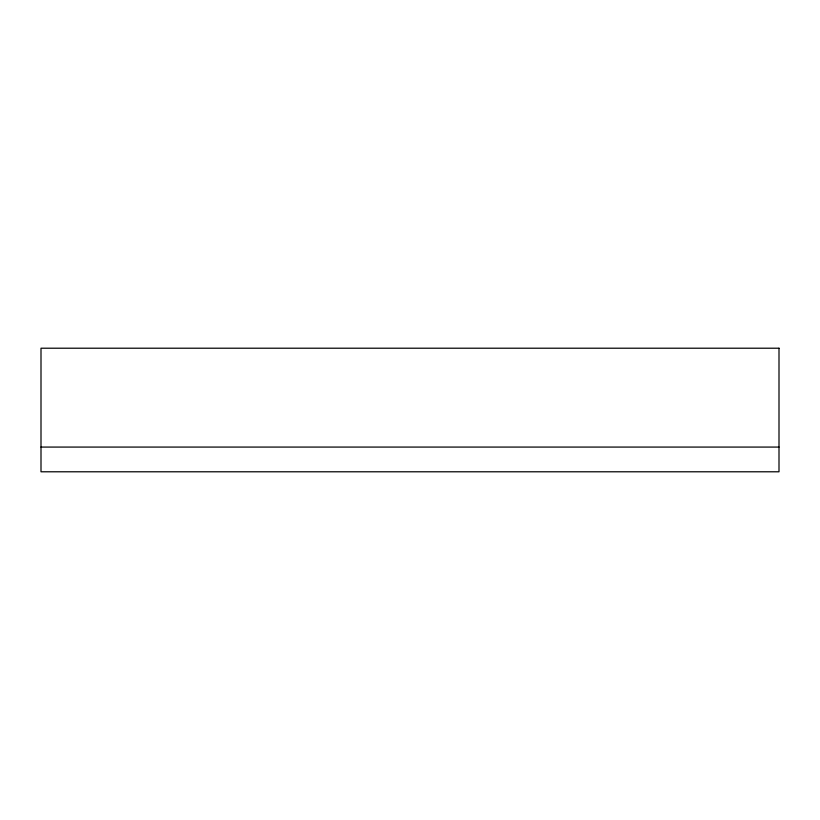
<?xml version="1.0" encoding="UTF-8"?>
<svg xmlns="http://www.w3.org/2000/svg" width="820" height="820" viewBox="0 0 820 820"><rect width="100%" height="100%" fill="white"/><g stroke="black" fill="none" stroke-linecap="round" stroke-linejoin="round"><path stroke-width="1.23" d="M41 447.074L779 447.074M779 348.213L41 348.213L41 471.787L779 471.787L779 348.213"/></g></svg>
